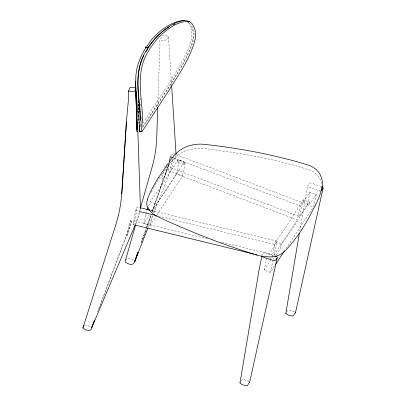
<?xml version="1.0" encoding="UTF-8"?>
<svg xmlns="http://www.w3.org/2000/svg" width="406" height="406" viewBox="0 0 406 406"><rect width="100%" height="100%" fill="white"/><g stroke="black" fill="none" stroke-linecap="round" stroke-linejoin="round"><path stroke-width="0.3" stroke-dasharray="2.03 1.52" d="M157.731 105.971L159.969 45.167L159.578 39.544L163.095 35.276L167.571 36.038L168.475 36.723L171.581 84.575M176.072 154.544L175.448 158.117L153.701 213.343M168.475 36.723C167.333 40.95 162.933 41.245 159.578 39.544M321.506 186.542L310.955 183.005L309.712 183.233L307.829 185.968L307.86 186.664L308.585 187.242L320.177 191.094M163.496 171.433L162.248 179.411L165.191 175.869L166.541 167.242M299.745 231.115L304.906 200.61L307.829 185.968M134.325 224.894L133.102 224.594L135.629 210.536L137.172 206.994L139.628 207.593M133.102 224.594L134.64 221.052L137.172 206.994M151.763 211.216L176.316 173.946L182.553 176.082L167.8 170.708L169.119 163.374M167.8 170.708L170.652 167.576L171.428 163.263L173.286 158.604M130.722 220.275L128.184 233.384L126.743 236.5L129.275 223.391L130.722 220.275L132.062 220.646L98.222 310.509M176.316 173.946L179.371 160.106L185.375 162.593L182.36 176.24L297.243 219.885L300.298 206.03L302.521 202.655L175.62 154.442M170.652 167.576L299.466 216.51L302.521 202.655M156.62 215.454L150.047 225.426L143.81 223.29L145.83 214.226M145.967 213.622L146.774 209.993M185.375 162.593L183.954 164.455L184.05 162.024L177.818 159.883A573.988 97.729 -71.1 0 1 150.184 201.838L147.997 207.74M150.047 225.426L152.316 215.941M153.113 212.368C154.011 209.537 156.071 207.07 156.422 203.974A573.988 97.729 -71.1 0 0 184.05 162.024M177.818 159.883L177.716 162.319L183.954 164.455M274.502 266.016L270.33 272.35L264.098 270.208L266.732 258.312M150.677 210.293L277.156 241.169L274.933 244.544L271.832 258.465L269.376 257.866M303.155 199.859L302.993 202.569L309.971 192.271L316.208 194.408L309.23 204.705L309.392 201.995L303.155 199.859A575.815 98.039 -71.1 0 1 275.527 241.809C274.639 247.335 270.721 251.583 267.879 256.181M221.732 242.316L274.055 255.09L277.156 241.169M270.33 272.35L272.969 260.454M309.392 201.995A575.815 98.039 -71.1 0 1 281.759 243.945L280.272 248.67L276.136 255.247M299.466 216.51L307.2 204.766L309.971 192.271M316.208 194.408L313.437 206.903L307.2 204.766M135.756 224.325L139.228 212.176M139.4 211.567L139.918 209.745M140.232 212.749L135.472 224.325M141.329 242.499L146.094 228.781M146.302 228.182L150.859 215.058M152.088 211.602L165.78 172.108L168.886 164.476M142.425 239.784L146.196 229.04M147.038 226.655L151.022 215.312M152.28 211.729L168.845 164.577L152.209 211.851M141.471 242.372L146.317 228.608M146.525 228.01L150.946 215.444M97.562 311.813L132.062 220.646M148.149 227.446L152.778 215.693M151.205 192.312L153.209 188.582M142.658 127.042L145.962 122.028M140.75 126.51L141.719 124.972M142.547 127.357C151.357 113.969 159.857 100.373 168.86 87.112C177.732 71.603 189.054 56.53 193.002 38.844A24.568 15.154 -65.4 0 0 192.875 30.354M138.141 130.869L138.451 130.392M140.38 131.016L140.694 130.539M179.371 160.106L177.716 162.319M134.64 221.052L143.81 223.29L149.347 214.891M182.36 176.24L182.593 175.889M156.965 214.931L182.553 176.082M262.291 255.11L263.844 252.877L265.088 252.649L275.055 255.983M264.098 270.208L271.162 259.485M274.055 255.09L297.243 219.885M273.441 259.343L274.786 257.297M285.976 248.599L313.087 207.43M241.062 381.056C242.661 377.671 246.914 381.198 249.223 381.731M286.6 311.92C287.813 308.047 292.056 311.143 294.386 311.707M142.978 123.059C151.037 111.005 158.655 98.658 166.942 86.757C176.067 71.162 187.531 55.942 191.53 38.062A24.578 15.24 -65.1 0 0 191.414 29.552L189.866 25.005L187.694 22.183M146.338 121.536C153.965 109.996 161.299 98.267 169.185 86.904C178.31 71.304 189.775 56.089 193.769 38.21A24.578 15.24 -65.1 0 0 193.657 29.699L192.109 25.152M168.292 165.704C173.032 158.117 180.228 151.976 189.018 149.794C202.482 146.226 216.327 150.875 229.811 151.961C257.023 156.173 284.164 161.664 310.362 170.221C315.944 172.763 320.608 177.747 321.73 183.903M125.677 260.688C127.489 255.968 131.651 258.815 134.635 260.444M164.171 167.135L167.115 163.593M171.144 155.757L173.184 153.519L175.016 154.214M168.952 164.318L175.631 157.569M84.346 325.15L85.884 325.14L91.289 326.759M135.629 210.536L139.314 211.435M158.335 216.078L274.933 244.544M150.327 224.883L208.806 239.159M150.438 210.364L153.377 211.176M143.81 223.29L150.093 225.234M302.993 202.569L309.23 204.705M275.527 241.809L281.759 243.945M150.184 201.838L156.422 203.974M173.281 157.772L300.298 206.03M187.303 21.66L188.846 22.624M189.186 22.969L191.353 25.796L192.88 30.348M138.339 100.17L139.106 122.988L138.4 100.211M140.517 97.993L140.572 99.881M140.704 104.286L140.953 112.472M141.085 116.877L141.334 125.058M138.35 100.363L139.055 123.657M138.36 100.779L139.05 124.769M153.483 187.79A284.104 76.967 -33.9 0 1 161.913 174.382M162.253 173.89A284.104 76.967 -33.9 0 1 168.048 165.8"/><path stroke-width="0.61" d="M140.182 119.689L139.39 131.437M142.425 119.836L141.506 130.727L141.628 131.585L142.019 131.544C150.418 119.161 158.31 106.382 166.648 93.938C177.402 76.475 190.257 59.139 195.245 38.986A24.568 15.154 -65.4 0 0 195.113 30.501C189.856 7.288 160.71 31.145 153.575 40.295C151.6 42.716 149.758 45.244 148.053 47.862C148.231 47.959 148.429 47.553 148.429 47.375C153.884 39.286 160.674 31.795 169.165 26.842M137.984 120.014L136.989 130.915L137.091 131.793L137.746 131.412M157.695 107.23L156.767 137.401L156.077 147.221L154.625 156.772L152.412 166.003L140.44 207.923M121.775 193.611L120.683 203.964L118.76 214.15L116.02 224.107L82.839 328.139C85.133 329.992 91.248 332.534 91.766 327.652L135.223 224.909M126.444 121.81L121.759 193.926L126.464 121.095L128.702 96.907L128.469 91.086L130.23 87.346L135.807 87.681M140.08 124.312L139.248 131.717L142.019 131.544L139.329 131.94M321.963 186.735C320.293 198.103 313.473 208.095 308.616 218.342C301.384 230.781 293.457 242.996 282.896 252.897C275.583 258.485 265.448 257.094 257.044 255.267C222.904 244.397 189.287 231.638 156.924 216.231C151.311 213.282 144.511 207.065 147.403 200.077M134.904 260.992C133.122 266.519 129.174 264.479 125.403 262.205L125.17 261.378L135.584 224.929M322.039 187.745C323.227 181.746 321.643 175.159 317.365 170.698C315.269 168.597 312.767 166.917 310.067 165.699C295.639 160.938 280.805 157.477 265.996 154.138C245.523 149.799 224.822 146.556 204.02 144.303C199.727 143.891 195.382 144.186 191.201 145.231C181.929 147.368 174.275 153.747 169.434 161.837M261.84 256.211L258.947 270.609L239.976 382.929C241.519 384.929 244.919 385.583 247.381 385.588L249.588 382.234M249.523 382.721L277.227 257.759L276.928 256.765L275.055 255.983M299.323 233.602L285.844 313.29C287.387 315.284 290.787 315.944 293.249 315.944L295.456 312.59M295.39 313.082L323.095 188.115L322.795 187.12L322.09 186.74M261.911 255.983L262.966 256.983L274.309 260.733L275.567 260.276L277.227 257.759M169.231 162.765L170.327 156.65L173.281 157.772M239.976 382.929L240.068 382.569M285.844 313.29L285.936 312.924M147.216 199.965C151.849 186.41 160.406 174.55 168.607 162.943M137.984 252.293L134.873 261.271L138.02 252.319M137.258 254.339L134.736 261.52L147.921 228.035M94.659 319.969L91.766 327.652L91.736 327.206M91.959 326.617L92.629 324.841M93.081 323.653L93.75 321.877M143.856 55.343C137.903 67.097 137.025 80.616 138.476 93.517M135.848 89.33C135.173 92.801 130.783 91.04 128.469 91.086M82.86 327.809L83.737 325.947M145.759 51.653C146.85 51.846 148.251 45.66 148.144 47.908C134.285 66.371 137.918 90.046 139.953 111.356M145.881 47.035C144.678 50.395 152.245 37.799 153.559 37.601C161.492 28.851 172.205 21.472 184.182 20.361M147.997 207.74L146.906 209.389L149.85 210.201M323.095 188.115L320.953 190.982M275.547 264.433L284.586 250.71M145.79 46.989L145.769 47.872L141.577 55.16L138.375 63.092L136.939 68.37L135.878 75.374L135.629 86.082L137.101 129.813L136.264 103.231M173.474 24.659L174.773 24.035M145.769 47.872L148.434 47.482M140.243 207.745L149.449 209.993M139.314 211.435L156.493 215.632M134.939 225.041L254.029 254.115M255.257 254.415L257.099 254.866M189.541 21.802C179.391 20.193 169.5 27.836 162.055 34.002C156.477 39.149 151.915 45.213 148.099 51.724C136.649 69.776 140.699 91.502 142.196 111.498A24.578 2.725 84.7 0 1 142.435 119.897M138.471 93.903L139.999 111.812M135.629 86.082L137.756 111.665M171.662 85.839L176.031 153.915M137.832 131.377L140.476 209.252M135.802 88.67L135.563 81.078L135.817 89.914M135.883 91.203L136.223 101.962M148.033 47.132L148.053 47.862M135.853 91.172L137.01 131.569M139.979 111.772A24.588 2.786 84.6 0 1 140.212 120.095M139.974 111.396A24.578 2.725 84.7 0 1 140.197 119.755M137.741 111.63A24.588 2.786 84.6 0 1 137.969 119.948"/></g></svg>
